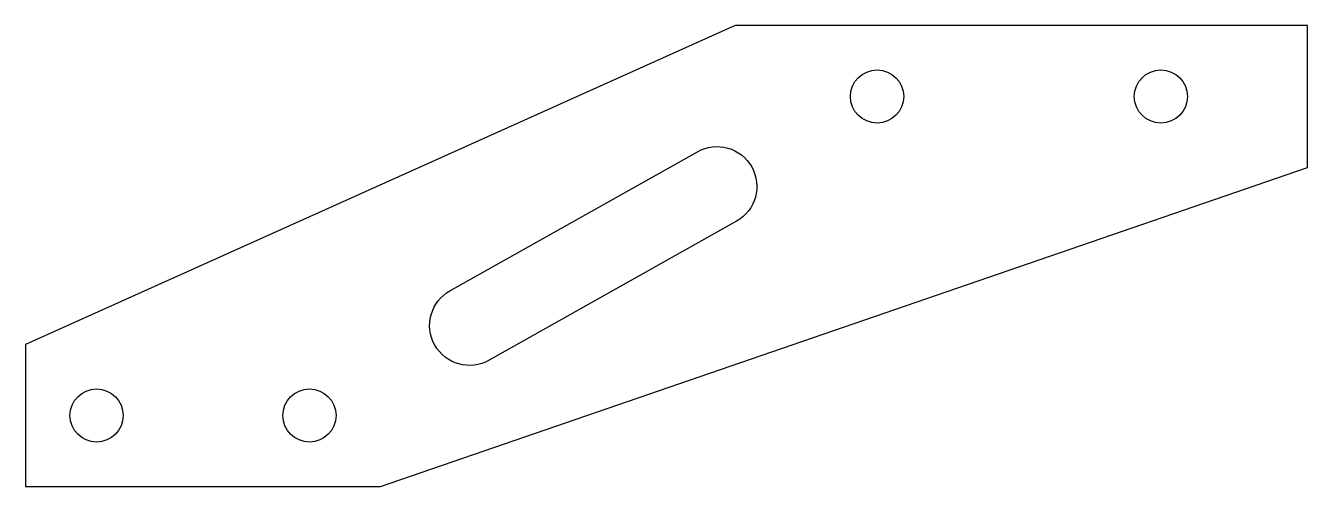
# Model space of a CAD drawing. Header units: millimetres. Extents: x -40 to 32.3, y -23 to 3.
import ezdxf

# ---------------------------------------------------------------- set-up
doc = ezdxf.new("R2010")
doc.units = ezdxf.units.MM

msp = doc.modelspace()

# ---------------------------------------------------------------- linework, layer by layer
msp.add_lwpolyline([(-40, -15), (-40, -23), (-20, -23), (32.259, -5), (32.259, 3), (0, 3)], close=True)
msp.add_lwpolyline([(-13.87, -15.883, -1), (-16.076, -11.961), (-2.13, -4.117, -1), (0.076, -8.039)], format="xyb", close=True)
for centre in [(8, -1), (24, -1), (-36, -19), (-24, -19)]:
    msp.add_circle(centre, 1.5)

doc.saveas('drawing.dxf')
